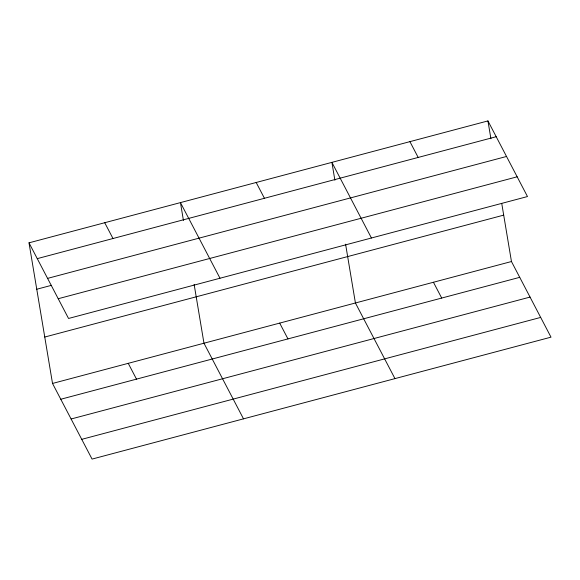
<?xml version="1.0" encoding="UTF-8"?>
<svg xmlns="http://www.w3.org/2000/svg" width="580" height="580" viewBox="0 0 580 580"><rect width="100%" height="100%" fill="white"/><g stroke="black" fill="none" stroke-linecap="round" stroke-linejoin="round"><path stroke-width="0.87" d="M29 242.839L487.939 120.915L527.481 196.548L68.541 318.471L29 242.839L52.519 383.452L92.061 459.084L551 337.161L511.459 261.529L501.772 203.616M37.258 258.637L496.204 136.713M47.582 278.385L506.528 156.462M36.758 289.239L51.555 285.309M58.217 298.722L517.157 176.806M44.754 337.045L503.701 215.129M52.519 383.452L511.459 261.529M60.777 399.25L519.723 277.334M71.101 418.999L530.04 297.076M81.736 439.343L540.676 317.419M409.922 141.643L418.18 157.441M433.441 282.257L441.699 298.062M371.439 238.003L331.905 162.364L334.885 180.213M394.958 378.617L355.417 302.985L345.586 244.187M256.179 182.482L264.437 198.287M279.69 323.103L287.955 338.901M219.994 278.233L180.452 202.601L183.432 220.451M243.506 418.854L203.971 343.215L194.133 284.418M104.726 222.72L112.984 238.518M128.245 363.334L136.503 379.139M487.939 120.915L490.926 138.758"/></g></svg>
